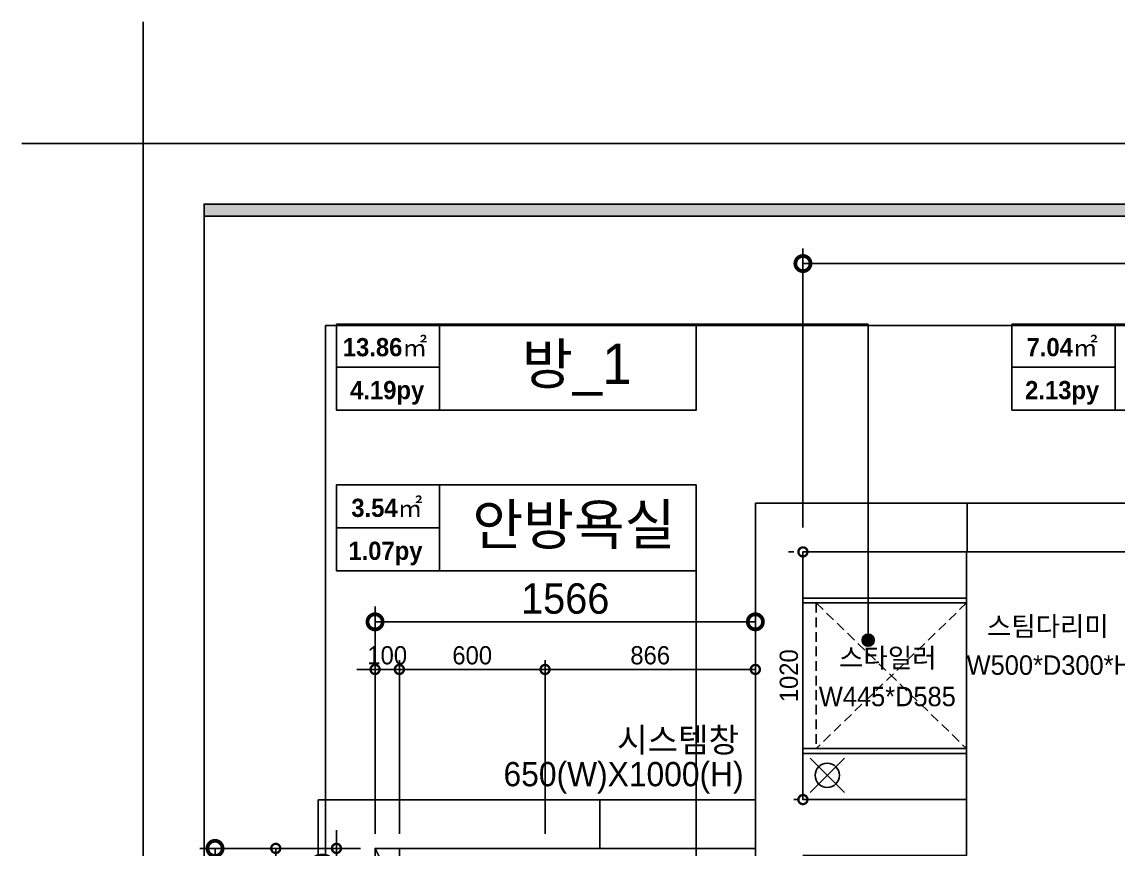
# Model space of a CAD drawing. Header units: inches. Extents: x -53835 to 52744, y -79586 to -50910.
# Drawn here: x -10792 to -6278, y -54316 to -50910 of the extents above; entities that cross this region are included whole.
import ezdxf
from ezdxf.enums import TextEntityAlignment as Align

# ---------------------------------------------------------------- set-up
doc = ezdxf.new("R2010")
doc.units = ezdxf.units.IN
doc.header["$LTSCALE"] = 50
doc.header["$MEASUREMENT"] = 0
doc.linetypes.add('DH-HID2', pattern=[1.2, 0.8, -0.4])
for name, color, linetype in [('0-ELC TEXT', 7, 'Continuous'), ('03-TEXT', 3, 'Continuous'), ('06-FUR', 6, 'Continuous'), ('07-DIM WAL', 5, 'Continuous'), ('FORM(YOURNAME)-1', 1, 'Continuous'), ('FORM(YOURNAME)-11', 1, 'Continuous'), ('FU-FURM', 251, 'DH-HID2'), ('도면층2', 2, 'Continuous'), ('도면층4', 4, 'Continuous')]:
    doc.layers.add(name, color=color, linetype=linetype)
doc.styles.add('YOURNAME', font='HY울릉도M.TTF')
doc.styles.add('넥슨고딕', font='NEXONLv1GothicBold.ttf')
doc.styles.add('스타일1', font='HY울릉도M.TTF')
doc.styles.add('코레일둥고', font='Korail_Round_Gothic_Medium.ttf')
doc.dimstyles.new('30', dxfattribs={"dimscale": 30, "dimtxt": 2.5, "dimasz": 2.5, "dimexe": 1.25, "dimexo": 2, "dimtad": 1, "dimdec": 0, "dimtxsty": '스타일1', "dimblk": 'DOTSMALL', "dimcen": 2.5, "dimclrd": 1, "dimclre": 1, "dimclrt": 2, "dimadec": 0, "dimazin": 0, "dimtfac": 1, "dimtix": 1, "dimtmove": 0, "dimatfit": 3, "dimldrblk": 'DOTSMALL', "dimfxl": 1.25, "dimarcsym": 0})
doc.dimstyles.new('50', dxfattribs={"dimscale": 50, "dimtxt": 2.5, "dimasz": 2.5, "dimexe": 1.25, "dimexo": 2, "dimtad": 1, "dimtxsty": '스타일1', "dimblk": 'DOTSMALL', "dimcen": 2.5, "dimclrd": 1, "dimclre": 1, "dimclrt": 2, "dimadec": 0, "dimazin": 0, "dimtfac": 1, "dimtix": 1, "dimtmove": 0, "dimatfit": 3, "dimldrblk": 'DOTSMALL', "dimfxl": 1.25, "dimarcsym": 0})

# ---------------------------------------------------------------- blocks, each defined once
blk = doc.blocks.new('FORM-ELEVATION')
at = {"layer": 'FORM(YOURNAME)-11'}
h = blk.add_hatch(color=256, dxfattribs=at)
h.dxf.hatch_style = 1
h.paths.add_polyline_path([(-10309, 35708), (71691, 35708), (71691, 35508), (-10309, 35508)])
h.paths.add_polyline_path([(-10309, -21492), (71691, -21492), (71691, -21692), (-10309, -21692)])
at = {"layer": 'Defpoints', "color": 1}
blk.add_lwpolyline([(-11309, 38708), (-11309, 36708), (-13309, 36708)], dxfattribs=at)
at = {"layer": 'Defpoints', "color": 158}
for points in [[(-10309, -21692), (71691, -21692), (71691, 35708), (-10309, 35708)], [(-8309, 33708), (61071, 33708), (61071, -19692), (-8309, -19692)]]:
    blk.add_lwpolyline(points, close=True, dxfattribs=at)
at = {"layer": 'FORM(YOURNAME)-11', "color": 250}
blk.add_lwpolyline([(-11309, -22692), (72691, -22692), (72691, 36708), (-11309, 36708)], close=True, dxfattribs=at)
at = {"layer": 'FORM(YOURNAME)-11'}
blk.add_lwpolyline([(-10309, 35708), (71691, 35708), (71691, 35508), (-10309, 35508)], close=True, dxfattribs=at)
at = {"layer": 'FORM(YOURNAME)-11', "color": 3, "style": 'YOURNAME'}
for tag, height, p in [('1', 450, (71041, -1219)), ('2', 450, (71041, -1863)), ('3', 450, (71041, -3150)), ('4', 450, (71041, -5081)), ('5', 515, (71041, -7398)), ('6', 515, (71041, -9650)), ('7', 515, (71041, -11903)), ('8', 515, (71041, -14155)), ('9', 515, (71041, -16408)), ('10', 515, (66791, -18596)), ('11', 515, (71041, -18660)), ('12', 515, (66791, -20848)), ('13', 515, (71041, -20848))]:
    blk.add_attdef(tag, text='', height=height, dxfattribs=at).set_placement(p, align=Align.MIDDLE_RIGHT)
blk = doc.blocks.new('vudauseh')
for p, q in [((-51668.3, -55169.5), (-51809.7, -55311)), ((-51668.3, -55311), (-51809.7, -55169.5))]:
    blk.add_line(p, q)
blk.add_circle((-51739, -55240.2), 50)
at = {"layer": '도면층2'}
for p, q in [((-52035, -57800.2), (-52035, -54120.2)), ((-51163, -54120.2), (-52035, -54120.2)), ((-51163, -54120.2), (-51163, -54320.2)), ((-51163, -54320.2), (-51839, -54320.2)), ((-51839, -55340.2), (-51839, -54320.2)), ((-52035, -55341.2), (-52035, -55141.2)), ((-53835, -66300.2), (-53835, -55341.2)), ((-52675, -55341.2), (-53835, -55341.2)), ((-52675, -55541.2), (-52675, -55341.2)), ((-52675, -55541.2), (-52675, -55341.2)), ((-53601, -57800.2), (-53601, -55541.2)), ((-52675, -55541.2), (-53601, -55541.2))]:
    blk.add_line(p, q, dxfattribs=at)
blk.add_lwpolyline([(-51839, -55340.2), (-51165, -55340.2), (-51165, -55570.2), (-51839, -55570.2)], dxfattribs=at)
at = {"layer": '도면층4'}
for p, q in [((-52035, -55141.2), (-52035, -55341.2)), ((-52675, -55341.2), (-52035, -55341.2)), ((-52675, -55541.2), (-52675, -55341.2)), ((-52035, -55541.2), (-52675, -55541.2))]:
    blk.add_line(p, q, dxfattribs=at)
blk.add_lwpolyline([(-48803, -54320.2), (-51163, -54320.2), (-51163, -54120.2), (-48803, -54120.2)], close=True, dxfattribs=at)
at = {"layer": '0-ELC TEXT', "style": '코레일둥고'}
for s, p in [('시스템창', (-52604.3, -55145)), ('650(W)X1000(H)', (-53072, -55285.4))]:
    blk.add_text(s, height=100, dxfattribs=at).set_placement(p)
blk = doc.blocks.new('_DOTSMALL')
at = {"color": 0, "linetype": 'ByBlock', "const_width": 0.5}
blk.add_lwpolyline([(-0.0625, 0, 1), (0.0625, 0, 1)], format="xyb", close=True, dxfattribs=at)
blk = doc.blocks.new('*D155')
at = {"layer": '07-DIM WAL', "color": 1, "lineweight": -2, "transparency": 16777216}
for p, q in [((-9437.4, -54313), (-10058.9, -54313)), ((-9996.4, -56572), (-9996.4, -54313)), ((-9437.4, -56572), (-10058.9, -56572))]:
    blk.add_line(p, q, dxfattribs=at)
at = {"layer": 'Defpoints', "color": 0, "transparency": 16777216}
for p in [(-9996.4, -54313), (-9337.4, -54313), (-9337.4, -56572)]:
    blk.add_point(p, dxfattribs=at)
at = {"layer": '07-DIM WAL', "color": 1, "lineweight": -2, "transparency": 16777216, "xscale": 125, "yscale": 125, "zscale": 125}
for p, rotation in [((-9996.4, -54313), 90), ((-9996.4, -56572), 270)]:
    blk.add_blockref('_DOTSMALL', p, dxfattribs=dict(at, rotation=rotation))
at = {"layer": '07-DIM WAL', "color": 2, "transparency": 16777216, "insert": (-10092.5, -55442.5), "char_height": 125, "attachment_point": 5, "rotation": 90, "style": '스타일1'}
blk.add_mtext('2259', dxfattribs=at)
blk = doc.blocks.new('*D156')
at = {"layer": '07-DIM WAL', "color": 1, "lineweight": -2, "transparency": 16777216}
for p, q in [((-9397.4, -54313), (-9783.9, -54313)), ((-9746.4, -54313), (-9746.4, -55113)), ((-9397.4, -55113), (-9783.9, -55113))]:
    blk.add_line(p, q, dxfattribs=at)
at = {"layer": 'Defpoints', "color": 0, "transparency": 16777216}
for p in [(-9337.4, -54313), (-9746.4, -55113), (-9337.4, -55113)]:
    blk.add_point(p, dxfattribs=at)
at = {"layer": '07-DIM WAL', "color": 1, "lineweight": -2, "transparency": 16777216, "xscale": 75, "yscale": 75, "zscale": 75}
for p, rotation in [((-9746.4, -54313), 90), ((-9746.4, -55113), 270)]:
    blk.add_blockref('_DOTSMALL', p, dxfattribs=dict(at, rotation=rotation))
at = {"layer": '07-DIM WAL', "color": 2, "transparency": 16777216, "insert": (-9804.2, -54713), "char_height": 75, "attachment_point": 5, "rotation": 90, "style": '스타일1'}
blk.add_mtext('800', dxfattribs=at)
blk = doc.blocks.new('*D188')
at = {"layer": '07-DIM WAL', "color": 1, "lineweight": -2, "transparency": 16777216}
for p, q in [((-9496.4, -54313), (-9496.4, -54238)), ((-9397.4, -54313), (-9533.9, -54313)), ((-9496.4, -54313), (-9496.4, -54513)), ((-9397.4, -54513), (-9533.9, -54513)), ((-9496.4, -54513), (-9496.4, -54588))]:
    blk.add_line(p, q, dxfattribs=at)
at = {"layer": 'Defpoints', "color": 0, "transparency": 16777216}
for p in [(-9337.4, -54313), (-9496.4, -54513), (-9337.4, -54513)]:
    blk.add_point(p, dxfattribs=at)
at = {"layer": '07-DIM WAL', "color": 1, "lineweight": -2, "transparency": 16777216, "xscale": 75, "yscale": 75, "zscale": 75}
for p, rotation in [((-9496.4, -54313), 270), ((-9496.4, -54513), 90)]:
    blk.add_blockref('_DOTSMALL', p, dxfattribs=dict(at, rotation=rotation))
at = {"layer": '07-DIM WAL', "color": 2, "transparency": 16777216, "insert": (-9554.1, -54413), "char_height": 75, "attachment_point": 5, "rotation": 90, "style": '스타일1'}
blk.add_mtext('200', dxfattribs=at)
blk = doc.blocks.new('*D157')
at = {"layer": '07-DIM WAL', "color": 1, "lineweight": -2, "transparency": 16777216}
for p, q in [((-9337.4, -54213), (-9337.4, -53317.5)), ((-7771.4, -54213), (-7771.4, -53317.5)), ((-9337.4, -53380), (-7771.4, -53380))]:
    blk.add_line(p, q, dxfattribs=at)
at = {"layer": 'Defpoints', "color": 0, "transparency": 16777216}
for p in [(-7771.4, -53380), (-9337.4, -54313), (-7771.4, -54313)]:
    blk.add_point(p, dxfattribs=at)
at = {"layer": '07-DIM WAL', "color": 1, "lineweight": -2, "transparency": 16777216, "xscale": 125, "yscale": 125, "zscale": 125, "rotation": 180}
blk.add_blockref('_DOTSMALL', (-9337.4, -53380), dxfattribs=at)
at = {"layer": '07-DIM WAL', "color": 1, "lineweight": -2, "transparency": 16777216, "xscale": 125, "yscale": 125, "zscale": 125}
blk.add_blockref('_DOTSMALL', (-7771.4, -53380), dxfattribs=at)
at = {"layer": '07-DIM WAL', "color": 2, "transparency": 16777216, "insert": (-8554.4, -53284.8), "char_height": 125, "attachment_point": 5, "style": '스타일1'}
blk.add_mtext('1566', dxfattribs=at)
blk = doc.blocks.new('*D193')
at = {"layer": '07-DIM WAL', "color": 1, "lineweight": -2, "transparency": 16777216}
for p, q in [((-9337.4, -53576), (-9412.4, -53576)), ((-9337.4, -54253), (-9337.4, -53538.5)), ((-9337.4, -53576), (-9237.4, -53576)), ((-9237.4, -54253), (-9237.4, -53538.5)), ((-9237.4, -53576), (-9162.4, -53576))]:
    blk.add_line(p, q, dxfattribs=at)
at = {"layer": 'Defpoints', "color": 0, "transparency": 16777216}
for p in [(-9237.4, -53576), (-9337.4, -54313), (-9237.4, -54313)]:
    blk.add_point(p, dxfattribs=at)
at = {"layer": '07-DIM WAL', "color": 1, "lineweight": -2, "transparency": 16777216, "xscale": 75, "yscale": 75, "zscale": 75}
blk.add_blockref('_DOTSMALL', (-9337.4, -53576), dxfattribs=at)
at = {"layer": '07-DIM WAL', "color": 1, "lineweight": -2, "transparency": 16777216, "xscale": 75, "yscale": 75, "zscale": 75, "rotation": 180}
blk.add_blockref('_DOTSMALL', (-9237.4, -53576), dxfattribs=at)
at = {"layer": '07-DIM WAL', "color": 2, "transparency": 16777216, "insert": (-9287.4, -53518.2), "char_height": 75, "attachment_point": 5, "style": '스타일1'}
blk.add_mtext('100', dxfattribs=at)
blk = doc.blocks.new('*D194')
at = {"layer": '07-DIM WAL', "color": 1, "lineweight": -2, "transparency": 16777216}
for p, q in [((-9237.4, -54253), (-9237.4, -53538.5)), ((-9237.4, -53576), (-8637.4, -53576)), ((-8637.4, -54253), (-8637.4, -53538.5))]:
    blk.add_line(p, q, dxfattribs=at)
at = {"layer": 'Defpoints', "color": 0, "transparency": 16777216}
for p in [(-8637.4, -53576), (-9237.4, -54313), (-8637.4, -54313)]:
    blk.add_point(p, dxfattribs=at)
at = {"layer": '07-DIM WAL', "color": 1, "lineweight": -2, "transparency": 16777216, "xscale": 75, "yscale": 75, "zscale": 75, "rotation": 180}
blk.add_blockref('_DOTSMALL', (-9237.4, -53576), dxfattribs=at)
at = {"layer": '07-DIM WAL', "color": 1, "lineweight": -2, "transparency": 16777216, "xscale": 75, "yscale": 75, "zscale": 75}
blk.add_blockref('_DOTSMALL', (-8637.4, -53576), dxfattribs=at)
at = {"layer": '07-DIM WAL', "color": 2, "transparency": 16777216, "insert": (-8937.4, -53518.2), "char_height": 75, "attachment_point": 5, "style": '스타일1'}
blk.add_mtext('600', dxfattribs=at)
blk = doc.blocks.new('*D158')
at = {"layer": '07-DIM WAL', "color": 1, "lineweight": -2, "transparency": 16777216}
for p, q in [((-8637.4, -54253), (-8637.4, -53538.5)), ((-8637.4, -53576), (-7771.4, -53576)), ((-7771.4, -54253), (-7771.4, -53538.5))]:
    blk.add_line(p, q, dxfattribs=at)
at = {"layer": 'Defpoints', "color": 0, "transparency": 16777216}
for p in [(-7771.4, -53576), (-8637.4, -54313), (-7771.4, -54313)]:
    blk.add_point(p, dxfattribs=at)
at = {"layer": '07-DIM WAL', "color": 1, "lineweight": -2, "transparency": 16777216, "xscale": 75, "yscale": 75, "zscale": 75, "rotation": 180}
blk.add_blockref('_DOTSMALL', (-8637.4, -53576), dxfattribs=at)
at = {"layer": '07-DIM WAL', "color": 1, "lineweight": -2, "transparency": 16777216, "xscale": 75, "yscale": 75, "zscale": 75}
blk.add_blockref('_DOTSMALL', (-7771.4, -53576), dxfattribs=at)
at = {"layer": '07-DIM WAL', "color": 2, "transparency": 16777216, "insert": (-8204.4, -53518.1), "char_height": 75, "attachment_point": 5, "style": '스타일1'}
blk.add_mtext('866', dxfattribs=at)
blk = doc.blocks.new('*D159')
at = {"layer": '07-DIM WAL', "color": 1, "lineweight": -2, "transparency": 16777216}
for p, q in [((-7575.4, -52992), (-7575.4, -51842)), ((-4539.4, -52992), (-4539.4, -51842)), ((-7575.4, -51904.5), (-4539.4, -51904.5))]:
    blk.add_line(p, q, dxfattribs=at)
at = {"layer": 'Defpoints', "color": 0, "transparency": 16777216}
for p in [(-4539.4, -51904.5), (-7575.4, -53092), (-4539.4, -53092)]:
    blk.add_point(p, dxfattribs=at)
at = {"layer": '07-DIM WAL', "color": 1, "lineweight": -2, "transparency": 16777216, "xscale": 125, "yscale": 125, "zscale": 125, "rotation": 180}
blk.add_blockref('_DOTSMALL', (-7575.4, -51904.5), dxfattribs=at)
at = {"layer": '07-DIM WAL', "color": 1, "lineweight": -2, "transparency": 16777216, "xscale": 125, "yscale": 125, "zscale": 125}
blk.add_blockref('_DOTSMALL', (-4539.4, -51904.5), dxfattribs=at)
at = {"layer": '07-DIM WAL', "color": 2, "transparency": 16777216, "insert": (-6057.4, -51808.2), "char_height": 125, "attachment_point": 5, "style": '스타일1'}
blk.add_mtext('3036', dxfattribs=at)
blk = doc.blocks.new('*D153')
at = {"layer": '07-DIM WAL', "color": 1, "lineweight": -2, "transparency": 16777216}
for p, q in [((-7635.4, -53092), (-7612.9, -53092)), ((-7575.4, -53092), (-7575.4, -54112)), ((-7590.4, -54112), (-7612.9, -54112))]:
    blk.add_line(p, q, dxfattribs=at)
at = {"layer": 'Defpoints', "color": 0, "transparency": 16777216}
for p in [(-7575.4, -53092), (-7575.4, -54112), (-7530.4, -54112)]:
    blk.add_point(p, dxfattribs=at)
at = {"layer": '07-DIM WAL', "color": 1, "lineweight": -2, "transparency": 16777216, "xscale": 75, "yscale": 75, "zscale": 75}
for p, rotation in [((-7575.4, -53092), 90), ((-7575.4, -54112), 270)]:
    blk.add_blockref('_DOTSMALL', p, dxfattribs=dict(at, rotation=rotation))
at = {"layer": '07-DIM WAL', "color": 2, "transparency": 16777216, "insert": (-7633.1, -53602), "char_height": 75, "attachment_point": 5, "rotation": 90, "style": '스타일1'}
blk.add_mtext('1020', dxfattribs=at)

msp = doc.modelspace()

# ---------------------------------------------------------------- hatches: boundary and pattern name
at = {"layer": '0-ELC TEXT'}
h = msp.add_hatch(color=256, dxfattribs=at)
h.dxf.hatch_style = 1
edge = h.paths.add_edge_path()
edge.add_arc((-7307.11, -53455.845), 25, -270, 90, ccw=False)
h = msp.add_hatch(color=256, dxfattribs=at)
h.dxf.hatch_style = 1
edge = h.paths.add_edge_path()
edge.add_arc((-7307.11, -53455.845), 25, -270, 90, ccw=False)

# ---------------------------------------------------------------- linework, layer by layer
for p, q in [((-9071.677, -52508.261), (-9071.677, -52154.502)), ((-6290.15, -52508.261), (-6290.15, -52154.502)), ((-9071.677, -52331.382), (-9496.369, -52331.382)), ((-6290.15, -52331.382), (-6714.842, -52331.382)), ((-9071.677, -53169.898), (-9071.677, -52816.139)), ((-9071.677, -52993.019), (-9496.369, -52993.019)), ((-8014.474, -53169.898), (-8014.474, -54591.239))]:
    msp.add_line(p, q, dxfattribs=at)
for points in [[(-8014.474, -52154.502), (-9496.369, -52154.502), (-9496.369, -52508.261), (-8014.474, -52508.261)], [(-5120.212, -52154.502), (-6714.842, -52154.502), (-6714.842, -52508.261), (-5120.212, -52508.261)], [(-8014.474, -52816.139), (-9496.369, -52816.139), (-9496.369, -53169.898), (-8014.474, -53169.898)]]:
    msp.add_lwpolyline(points, close=True, dxfattribs=at)
msp.add_lwpolyline([(-8014.474, -52154.502), (-7307.11, -52154.502), (-7307.11, -53455.845)], dxfattribs=at)
msp.add_circle((-7307.11, -53455.845), 25, dxfattribs=at)
msp.add_circle((-7307.11, -53455.845), 25, dxfattribs=at)
at = {"layer": '06-FUR'}
for p, q in [((-6901.369, -53282.002), (-7575.369, -53282.002)), ((-6901.369, -53302.002), (-7575.369, -53302.002)), ((-6901.369, -53902.002), (-7575.369, -53902.002)), ((-6901.369, -53922.002), (-7575.369, -53922.002)), ((-9337.369, -54313.002), (-9237.369, -54513.002))]:
    msp.add_line(p, q, dxfattribs=at)
for points in [[(-6901.369, -54112.002), (-7575.369, -54112.002), (-7575.369, -53092.002), (-6901.369, -53092.002)], [(-9237.369, -54513.002), (-9337.369, -54513.002), (-9337.369, -54313.002), (-9237.369, -54313.002)]]:
    msp.add_lwpolyline(points, close=True, dxfattribs=at)
msp.add_lwpolyline([(-6901.369, -53092.002), (-6901.369, -53292.002)], dxfattribs=at)
at = {"layer": 'FU-FURM'}
for p, q in [((-6901.369, -53302.002), (-7521.369, -53902.002)), ((-7521.369, -53302.002), (-6901.369, -53902.002))]:
    msp.add_line(p, q, dxfattribs=at)
msp.add_lwpolyline([(-6901.369, -53902.002), (-6901.369, -53302.002), (-7521.369, -53302.002), (-7521.369, -53902.002)], close=True, dxfattribs=at)

# ---------------------------------------------------------------- block references
msp.add_blockref('vudauseh', (44263.598, 1228.239))
at = {"layer": 'FORM(YOURNAME)-1', "xscale": 0.2500000000000001, "yscale": 0.2500000000000001, "zscale": 0.2500000000000001}
msp.add_blockref('FORM-ELEVATION', (-7464.457, -60586.552), dxfattribs=at)

# ---------------------------------------------------------------- texts
at = {"layer": '03-TEXT'}
for s, height, style, p in [('13.86㎡', 75, '넥슨고딕', (-9296.547, -52286.296)), ('방_1', 166.6667, '코레일둥고', (-8506.49, -52400.802)), ('7.04㎡', 75, '넥슨고딕', (-6507.914, -52286.296)), ('4.19py', 75, '넥슨고딕', (-9287.472, -52463.176)), ('2.13py', 75, '넥슨고딕', (-6507.918, -52463.176)), ('3.54㎡', 75, '넥슨고딕', (-9288.652, -52947.933)), ('안방욕실', 166.6667, '코레일둥고', (-8518.527, -53062.439)), ('1.07py', 75, '넥슨고딕', (-9294.676, -53124.813))]:
    msp.add_text(s, height=height, dxfattribs=dict(at, style=style)).set_placement(p, align=Align.CENTER)
at = {"layer": 'FU-FURM', "style": '코레일둥고'}
for s, p in [('스팀다리미', (-6817.927, -53438.485)), ('스타일러', (-7426.626, -53567.877)), ('W500*D300*H1600', (-6901.369, -53598.113)), ('W445*D585', (-7510.068, -53727.505))]:
    msp.add_text(s, height=80, dxfattribs=at).set_placement(p)

# ---------------------------------------------------------------- dimensions: what is measured, and where the dimension line sits
at = {"layer": '07-DIM WAL'}
for base, p1, p2, angle, dimstyle, picture, middle in [((-4539.369, -51904.502), (-7575.369, -53092.002), (-4539.369, -53092.002), 180, '50', '*D159', (-6057.369, -51808.172)), ((-7575.369, -54112.002), (-7575.369, -53092.002), (-7530.369, -54112.002), 90, '30', '*D153', (-7633.117, -53602.002)), ((-9237.369, -53575.963), (-9337.369, -54313.002), (-9237.369, -54313.002), 180, '30', '*D193', (-9287.369, -53518.215)), ((-8637.369, -53575.963), (-9237.369, -54313.002), (-8637.369, -54313.002), 180, '30', '*D194', (-8937.369, -53518.166)), ((-7771.369, -53575.963), (-8637.369, -54313.002), (-7771.369, -54313.002), 180, '30', '*D158', (-8204.369, -53518.116)), ((-9496.369, -54513.002), (-9337.369, -54313.002), (-9337.369, -54513.002), 90, '30', '*D188', (-9554.117, -54413.002)), ((-9996.369, -54313.002), (-9337.369, -56572.002), (-9337.369, -54313.002), 90, '50', '*D155', (-10092.533, -55442.502)), ((-9746.369, -55113.002), (-9337.369, -54313.002), (-9337.369, -55113.002), 90, '30', '*D156', (-9804.167, -54713.002))]:
    dim = msp.add_linear_dim(base=base, p1=p1, p2=p2, angle=angle, dimstyle=dimstyle, dxfattribs=at)
    dim.commit()
    dim.dimension.update_dxf_attribs({"geometry": picture, "text_midpoint": middle})
dim = msp.add_linear_dim(base=(-7771.369, -53380.001), p1=(-9337.369, -54313.002), p2=(-7771.369, -54313.002), angle=180, dimstyle='50', override={"dimtfill": 0}, dxfattribs=at)
dim.commit()
dim.dimension.update_dxf_attribs({"geometry": '*D157', "text_midpoint": (-8554.369, -53284.753)})

doc.saveas('drawing.dxf')
